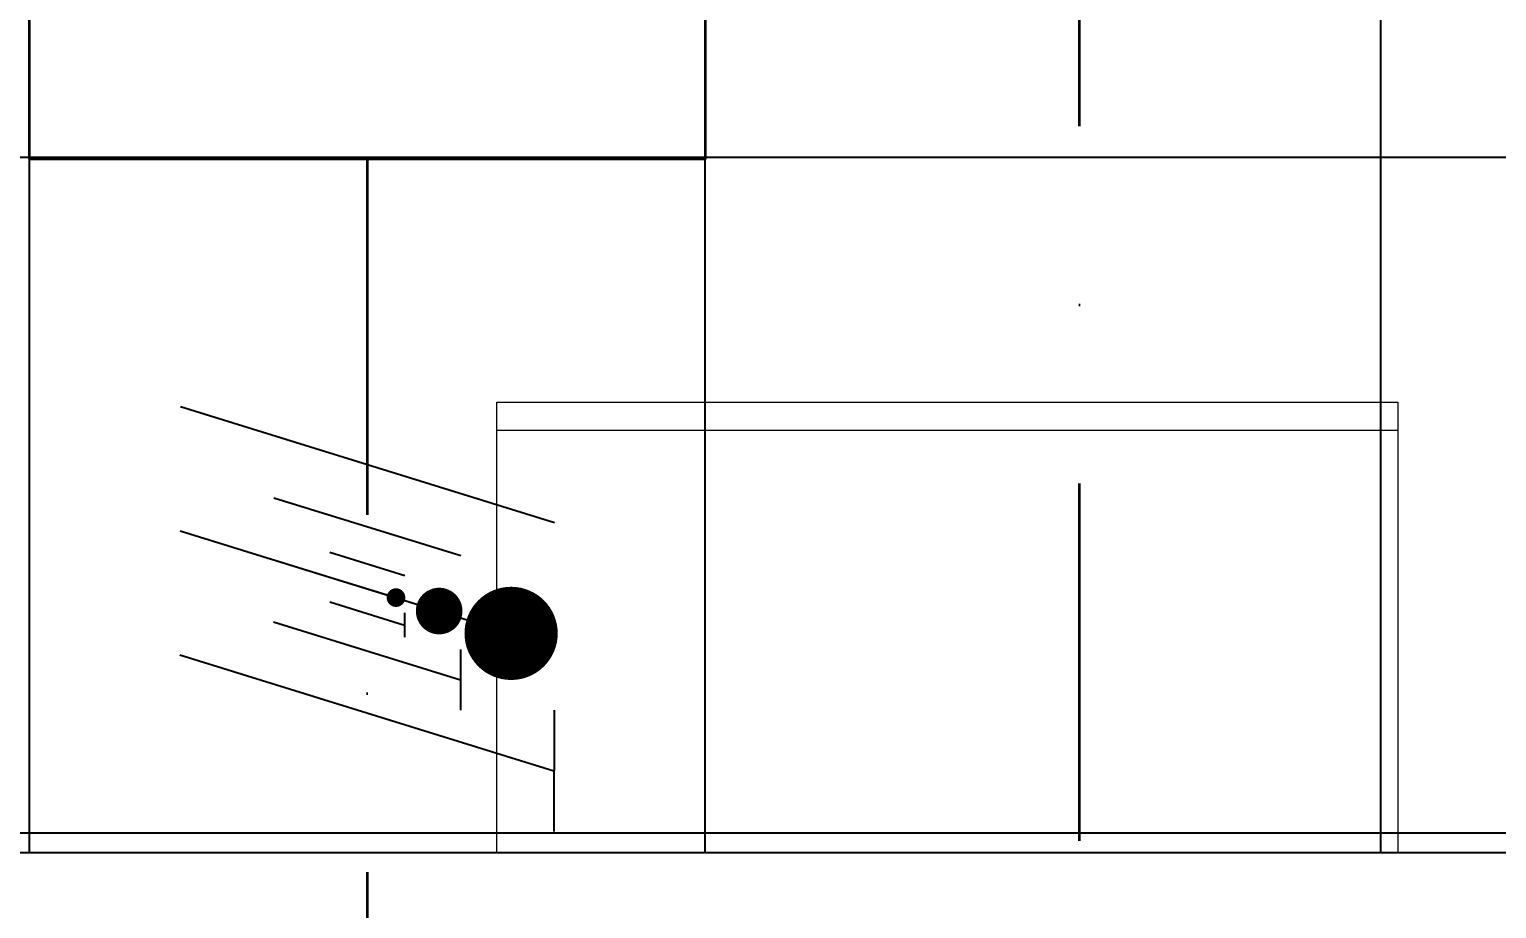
# Model space of a CAD drawing. Header units: inches. Extents: x -12418 to 183584, y -29325 to 19878.
# Drawn here: x 32400 to 33703, y -10267 to -9486 of the extents above; entities that cross this region are included whole.
import ezdxf
from ezdxf.enums import TextEntityAlignment as Align

# ---------------------------------------------------------------- set-up
doc = ezdxf.new("R2010")
doc.units = ezdxf.units.IN
doc.header["$LTSCALE"] = 25
doc.header["$MEASUREMENT"] = 0
doc.linetypes.add('DASHDOT', pattern=[25.4, 12.7, -6.35, 0, -6.35])
doc.layers.get('0').update_dxf_attribs({"color": 8})
doc.layers.add('00-Ground Floor$0$False Ceiling', color=251, linetype='Continuous')
for name, color, linetype, lineweight in [('00-Ground Floor$0$LOADING', 253, 'Continuous', 5), ('00-Ground Floor$0$Walls', 251, 'Continuous', 5), ('E-LITE-CIRC-NUMB', 6, 'Continuous', 25), ('E-LITE-CLNG', 150, 'Continuous', 35), ('E-LITE-CLNG-CNDT', 6, 'DASHDOT', 35), ('E-LITE-CTRL', 6, 'Continuous', 25), ('E-LITE-IDEN', 6, 'Continuous', 25), ('E-POWR-WIRE', 6, 'Continuous', 25), ('E-POWR-WIRE @ 100', 6, 'Continuous', 25), ('E-POWR-WIRE @ 20', 6, 'Continuous', 25), ('E-POWR-WIRE @ 50', 6, 'Continuous', 25)]:
    doc.layers.add(name, color=color, linetype=linetype, lineweight=lineweight)
doc.styles.add('DC_Simplex', font='SIMPLEX.shx', dxfattribs={"width": 0.7})

# ---------------------------------------------------------------- blocks, each defined once
blk = doc.blocks.new('00-Ground Floor$0$A$Ce9e1c4c3')
at = {"layer": '00-Ground Floor$0$False Ceiling', "color": 254, "linetype": 'Continuous'}
for p, q in [((-67600, -10217.4), (-67600, -7067.4)), ((-67000, -10217.4), (-67000, -7067.4)), ((-66400, -10217.4), (-66400, -7067.4)), ((-68550.5, -9600), (-64050.5, -9600)), ((-68550.5, -10200), (-64050.5, -10200))]:
    blk.add_line(p, q, dxfattribs=at)
at = {"layer": '00-Ground Floor$0$False Ceiling', "color": 254}
blk.add_line((-68550.5, -10217.4, 0), (-64050.5, -10217.4, 0), dxfattribs=at)
blk = doc.blocks.new('00-Ground Floor')
at = {"layer": '00-Ground Floor$0$LOADING'}
for p, q in [((32815.1, -9817.4, 0), (33615.1, -9817.4, 0)), ((32815.1, -10217.4, 0), (32815.1, -9817.4, 0)), ((33615.1, -9817.4, 0), (33615.1, -10217.4, 0)), ((32815.1, -9842.4, 0), (33615.1, -9842.4, 0))]:
    blk.add_line(p, q, dxfattribs=at)
at = {"layer": '00-Ground Floor$0$Walls'}
blk.add_line((35949.5, -10217.4, 0), (31449.5, -10217.4, 0), dxfattribs=at)
at = {"layer": '00-Ground Floor$0$False Ceiling', "color": 254}
blk.add_blockref('00-Ground Floor$0$A$Ce9e1c4c3', (100000, 0), dxfattribs=at)
blk = doc.blocks.new('*U14')
blk.add_lwpolyline([(-300, 300), (-300, -300), (300, -300), (300, 300)], close=True)
blk.add_circle((0, 0), 45)
at = {"layer": 'E-LITE-CIRC-NUMB', "style": 'DC_Simplex', "width": 0.7, "flags": 8}
blk.add_attdef('CIRCUIT', text='', height=200, rotation=0, dxfattribs=at).set_placement((-473.9, 300), align=Align.RIGHT)
at = {"layer": 'E-LITE-CTRL', "style": 'DC_Simplex', "width": 0.7, "flags": 8}
blk.add_attdef('CONTROL', (1118.9, -935), '', height=200, rotation=360, dxfattribs=at)
at = {"layer": 'E-LITE-IDEN', "style": 'DC_Simplex', "width": 0.7, "flags": 8}
blk.add_attdef('TYPE', (-114.6, 448.6), '', height=200, rotation=360, dxfattribs=at)
blk = doc.blocks.new('*U83')
for p, q in [((-1.658, 1.617), (1.663, 0.587)), ((-1.66, 0.515), (1.66, -0.515)), ((-1.663, -0.587), (1.658, -1.617)), ((1.659, -1.078), (1.657, -2.157))]:
    blk.add_line(p, q)
at = {"const_width": 0.414}
blk.add_lwpolyline([(1.278, -0.19, 1), (1.277, -0.604, 1)], format="xyb", close=True, dxfattribs=at)
blk = doc.blocks.new('*U1299')
at = {"layer": 'E-POWR-WIRE @ 100', "xscale": 100, "yscale": 100, "zscale": 100}
blk.add_blockref('*U83', (32700, -9983.2), dxfattribs=at)
at = {"layer": 'E-POWR-WIRE @ 20', "xscale": 20, "yscale": 20, "zscale": 20}
blk.add_blockref('*U83', (32700, -9983.2), dxfattribs=at)
at = {"layer": 'E-POWR-WIRE @ 50', "xscale": 50, "yscale": 50, "zscale": 50}
blk.add_blockref('*U83', (32700, -9983.2), dxfattribs=at)

msp = doc.modelspace()

# ---------------------------------------------------------------- linework, layer by layer
at = {"layer": 'E-LITE-CLNG-CNDT', "color": 1}
msp.add_lwpolyline([(34800, -11101.6), (34498.4, -10927.5, 0.131652), (34460.9, -10917.4), (33407.4, -10917.4, -0.414214), (33332.4, -10842.4), (33332.4, -7576.6, 0.414214), (33257.4, -7501.6), (33000, -7501.6)], format="xyb", dxfattribs=at)
at = {"layer": 'E-LITE-CLNG-CNDT'}
msp.add_lwpolyline([(32700, -9600), (32700, -10801.6)], dxfattribs=at)

# ---------------------------------------------------------------- block references
at = {"layer": 'E-LITE-CLNG'}
ref = msp.add_blockref('*U14', (32700, -9301.6), dxfattribs=dict(at, xscale=-1))
ref.add_attrib('TYPE', 'LD1', (32814.6, -8853.1), dxfattribs={"layer": 'E-LITE-IDEN', "height": 200, "rotation": 0, "style": 'DC_Simplex', "width": 0.7, "flags": 8})
at = {"layer": 'E-LITE-CLNG-CNDT', "color": 1}
msp.add_blockref('00-Ground Floor', (0, 0), dxfattribs=at)
at = {"layer": 'E-POWR-WIRE'}
msp.add_blockref('*U1299', (0, 0), dxfattribs=at)

doc.saveas('drawing.dxf')
